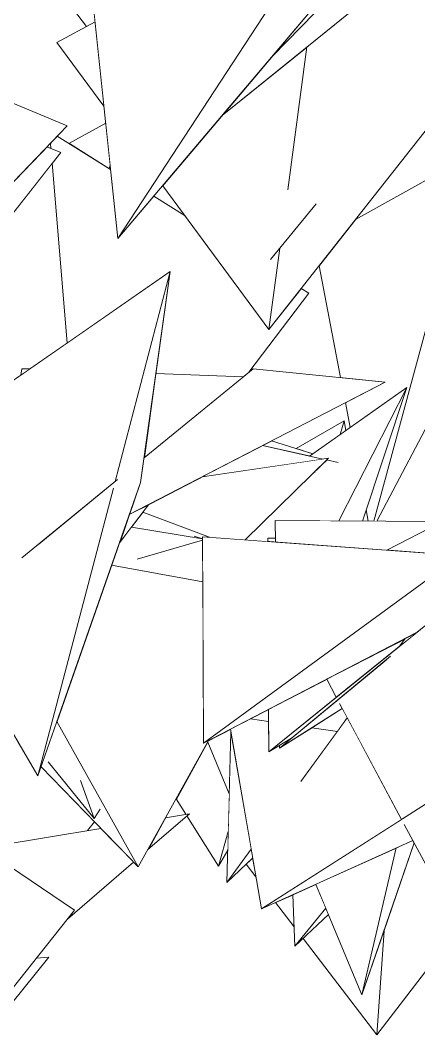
# Model space of a CAD drawing. Header units: millimetres. Extents: x -9413 to 8527, y -300 to 11224.
# Drawn here: x -7529 to -7199, y 4695 to 5535 of the extents above; entities that cross this region are included whole.
import ezdxf

# ---------------------------------------------------------------- set-up
doc = ezdxf.new("R2010")
doc.units = ezdxf.units.MM
doc.header["$MEASUREMENT"] = 0
doc.linetypes.add('Wipeout_Contour', pattern=[1000, 0, -1000])
doc.layers.add('Interior - Furniture', color=7, linetype='Continuous')
doc.layers.add('Interior - Furniture _Pen_No__4', color=7, linetype='Continuous', lineweight=20, true_color=0x029e21)

# ---------------------------------------------------------------- blocks, each defined once
blk = doc.blocks.new('Section Elem_40_6')
at = {"color": 254, "linetype": 'Wipeout_Contour', "lineweight": 0, "ltscale": 37244.661703}
blk.add_wipeout([(-7496.5, 5559.04), (-7474.52, 5530.07), (-7467.33, 5533.93), (-7471.19, 5570.49)], dxfattribs=at).dxf.layer = 'Interior - Furniture'
at = {"color": 254, "linetype": 'Wipeout_Contour', "lineweight": 0, "ltscale": 36917.342867}
blk.add_wipeout([(-7488.97, 5433.16), (-7455.72, 5412.41), (-7454.78, 5415.1), (-7458.47, 5450.06)], dxfattribs=at).dxf.layer = 'Interior - Furniture'
at = {"color": 254, "linetype": 'Wipeout_Contour', "lineweight": 0, "ltscale": 27201.009612}
blk.add_wipeout([(-7307.56, 5394.76), (-7321.84, 5336.92), (-7284.19, 5382.86)], dxfattribs=at).dxf.layer = 'Interior - Furniture'
at = {"color": 254, "linetype": 'Wipeout_Contour', "lineweight": 0, "ltscale": 35512.388499}
blk.add_wipeout([(-7317.93, 5120.67), (-7317.59, 5102.8), (-7225.53, 5096.14), (-7179.45, 5119.77)], dxfattribs=at).dxf.layer = 'Interior - Furniture'
at = {"color": 254, "linetype": 'Wipeout_Contour', "lineweight": 0, "ltscale": 52081.745003}
blk.add_wipeout([(-7078.53, 4958.99), (-7329.3, 4798.76), (-7203.83, 4855.58), (-7210.93, 4868.85), (-7104.85, 4931.95), (-7077.76, 4955.86)], dxfattribs=at).dxf.layer = 'Interior - Furniture'
at = {"color": 254, "linetype": 'Wipeout_Contour', "lineweight": 0, "ltscale": 26588.810597}
blk.add_wipeout([(-7423.55, 4847.93), (-7389.13, 4877.65), (-7408.8, 4874.39)], dxfattribs=at).dxf.layer = 'Interior - Furniture'
at = {"color": 254, "linetype": 'Wipeout_Contour', "lineweight": 0, "ltscale": 44542.925836}
blk.add_wipeout([(-7560.7, 4849.25), (-7484.4, 4797.65), (-7490.15, 4790.41), (-7435.49, 4837.62), (-7462.54, 4865.5)], dxfattribs=at).dxf.layer = 'Interior - Furniture'
at = {"color": 254, "linetype": 'Wipeout_Contour', "lineweight": 0, "ltscale": 99782.065216}
blk.add_wipeout([(-7314.07, 5346.4), (-7323.14, 5278.96), (-7147.46, 5502.03), (-7148.22, 5501.79), (-7139.02, 5519.71), (-7205.69, 5577.36), (-7234.09, 5538.82), (-7239.41, 5555.39), (-7291.64, 5513.16), (-7307.56, 5394.76), (-7284.19, 5382.86)], dxfattribs=at).dxf.layer = 'Interior - Furniture'
at = {"color": 254, "linetype": 'Wipeout_Contour', "lineweight": 0, "ltscale": 27851.503665}
blk.add_wipeout([(-7499.04, 5516.9), (-7459.95, 5464.02), (-7467.33, 5533.93)], dxfattribs=at).dxf.layer = 'Interior - Furniture'
at = {"color": 254, "linetype": 'Wipeout_Contour', "lineweight": 0, "ltscale": 27638.709836}
blk.add_wipeout([(-7454.78, 5415.1), (-7455.72, 5412.41), (-7454.41, 5411.59)], dxfattribs=at).dxf.layer = 'Interior - Furniture'
at = {"color": 254, "linetype": 'Wipeout_Contour', "lineweight": 0, "ltscale": 35698.742322}
blk.add_wipeout([(-7323.97, 5106.03), (-7323.96, 5103.26), (-7317.59, 5102.8), (-7317.64, 5105.89)], dxfattribs=at).dxf.layer = 'Interior - Furniture'
at = {"color": 254, "linetype": 'Wipeout_Contour', "lineweight": 0, "ltscale": 105659.025876}
blk.add_wipeout([(-7338.53, 4956.3), (-7355.13, 4947.7), (-7329.3, 4798.76), (-7213.15, 4872.98), (-7246.67, 4935.6), (-7296.7, 4904.47), (-7266.44, 4945.83), (-7287.64, 4948.91), (-7314.34, 4932.1), (-7314.38, 4934.39), (-7323.34, 4929.03), (-7323.43, 4954.11)], dxfattribs=at).dxf.layer = 'Interior - Furniture'
at = {"color": 254, "linetype": 'Wipeout_Contour', "lineweight": 0, "ltscale": 63705.153064}
blk.add_wipeout([(-7361.87, 5456.37), (-7411.22, 5398.11), (-7323.14, 5278.96), (-7314.07, 5346.4), (-7321.84, 5336.92), (-7307.56, 5394.76), (-7291.64, 5513.16)], dxfattribs=at).dxf.layer = 'Interior - Furniture'
at = {"color": 254, "linetype": 'Wipeout_Contour', "lineweight": 0, "ltscale": 44001.922982}
blk.add_wipeout([(-7222.71, 5008.09), (-7314.34, 4932.1), (-7262.32, 4964.85), (-7264.58, 4969.07), (-7241.88, 4985.19)], dxfattribs=at).dxf.layer = 'Interior - Furniture'
at = {"color": 254, "linetype": 'Wipeout_Contour', "lineweight": 0, "ltscale": 34721.1136}
blk.add_wipeout([(-7246.05, 4727.65), (-7202.69, 4853.44), (-7203.83, 4855.58), (-7217.57, 4849.36)], dxfattribs=at).dxf.layer = 'Interior - Furniture'
at = {"color": 254, "linetype": 'Wipeout_Contour', "lineweight": 0, "ltscale": 26381.713957}
blk.add_wipeout([(-7337.87, 4848.18), (-7357.95, 4820.74), (-7336.63, 4841)], dxfattribs=at).dxf.layer = 'Interior - Furniture'
at = {"color": 254, "linetype": 'Wipeout_Contour', "lineweight": 0, "ltscale": 26229.291798}
blk.add_wipeout([(-7303.28, 4810.55), (-7317.64, 4804.04), (-7302.3, 4784.06)], dxfattribs=at).dxf.layer = 'Interior - Furniture'
at = {"color": 254, "linetype": 'Wipeout_Contour', "lineweight": 0, "ltscale": 36595.410649}
blk.add_wipeout([(-7361.87, 5456.37), (-7239.41, 5555.39), (-7247.39, 5580.24), (-7320.21, 5505.54)], dxfattribs=at).dxf.layer = 'Interior - Furniture'
at = {"color": 254, "linetype": 'Wipeout_Contour', "lineweight": 0, "ltscale": 54314.191696}
blk.add_wipeout([(-7514.65, 4909.11), (-7429.6, 5152.23), (-7404.98, 5326.91), (-7450.63, 5152.99), (-7448.65, 5154.61), (-7452.06, 5147.55)], dxfattribs=at).dxf.layer = 'Interior - Furniture'
at = {"color": 254, "linetype": 'Wipeout_Contour', "lineweight": 0, "ltscale": 26453.574154}
blk.add_wipeout([(-7354.7, 4945.18), (-7357.95, 4820.74), (-7337.87, 4848.18)], dxfattribs=at).dxf.layer = 'Interior - Furniture'
at = {"color": 254, "linetype": 'Wipeout_Contour', "lineweight": 0, "ltscale": 26462.70437}
blk.add_wipeout([(-7314.38, 4934.39), (-7314.34, 4932.1), (-7304.33, 4940.4)], dxfattribs=at).dxf.layer = 'Interior - Furniture'
at = {"color": 254, "linetype": 'Wipeout_Contour', "lineweight": 0, "ltscale": 26081.633631}
blk.add_wipeout([(-7284.28, 4819.15), (-7246.05, 4727.65), (-7217.57, 4849.36)], dxfattribs=at).dxf.layer = 'Interior - Furniture'
at = {"color": 254, "linetype": 'Wipeout_Contour', "lineweight": 0, "ltscale": 27460.747889}
blk.add_wipeout([(-7320.21, 5505.54), (-7247.39, 5580.24), (-7250.01, 5588.41)], dxfattribs=at).dxf.layer = 'Interior - Furniture'
at = {"color": 254, "linetype": 'Wipeout_Contour', "lineweight": 0, "ltscale": 54531.242138}
blk.add_wipeout([(-7404.98, 5326.91), (-7657.41, 5152.23), (-7514.65, 4909.11), (-7452.06, 5147.55), (-7527.86, 5089.93), (-7450.63, 5152.99)], dxfattribs=at).dxf.layer = 'Interior - Furniture'
at = {"color": 254, "linetype": 'Wipeout_Contour', "lineweight": 0, "ltscale": 61467.206095}
blk.add_wipeout([(-7121.45, 5091.8), (-7323.34, 4929.03), (-7304.33, 4940.4), (-7222.71, 5008.09), (-7241.88, 4985.19), (-7115.35, 5071.98), (-7133.81, 5062.41)], dxfattribs=at).dxf.layer = 'Interior - Furniture'
at = {"color": 254, "linetype": 'Wipeout_Contour', "lineweight": 0, "ltscale": 26360.501983}
blk.add_wipeout([(-7342.04, 4835.85), (-7333.9, 4825.23), (-7336.63, 4841)], dxfattribs=at).dxf.layer = 'Interior - Furniture'
at = {"color": 254, "linetype": 'Wipeout_Contour', "lineweight": 0, "ltscale": 43371.926491}
blk.add_wipeout([(-7294.89, 4774.4), (-7233.62, 4694.55), (-7227.75, 4780.74), (-7246.05, 4727.65), (-7273.87, 4794.23)], dxfattribs=at).dxf.layer = 'Interior - Furniture'
at = {"layer": 'Interior - Furniture _Pen_No__4', "linetype": 'Continuous'}
blk.add_line((-7333.9, 4825.23), (-7342.04, 4835.85), dxfattribs=at)
at = {"color": 254, "linetype": 'Wipeout_Contour', "lineweight": 0, "ltscale": 27519.79238}
blk.add_wipeout([(-7527.96, 5246.46), (-7528.97, 5241.11), (-7521.58, 5246.22)], dxfattribs=at).dxf.layer = 'Interior - Furniture'
at = {"color": 254, "linetype": 'Wipeout_Contour', "lineweight": 0, "ltscale": 105069.278003}
blk.add_wipeout([(-7004.25, 5209.58), (-7225.53, 5096.14), (-7164.68, 5091.74), (-7143.58, 5107.18), (-7115.83, 5096.71), (-7108.71, 5102.62), (-7118.04, 5118.04), (-7094.62, 5116.73), (-7085.44, 5141.46), (-7072.29, 5120.26), (-7056.97, 5119.82), (-7035.9, 5128.42)], dxfattribs=at).dxf.layer = 'Interior - Furniture'
at = {"color": 254, "linetype": 'Wipeout_Contour', "lineweight": 0, "ltscale": 27203.077391}
blk.add_wipeout([(-7527.86, 5089.93), (-7452.06, 5147.55), (-7448.65, 5154.61)], dxfattribs=at).dxf.layer = 'Interior - Furniture'
at = {"color": 254, "linetype": 'Wipeout_Contour', "lineweight": 0, "ltscale": 35141.479316}
blk.add_wipeout([(-7210.09, 5022.87), (-7214.6, 5016.7), (-7203.9, 5025.33), (-7202.08, 5027.02)], dxfattribs=at).dxf.layer = 'Interior - Furniture'
at = {"color": 254, "linetype": 'Wipeout_Contour', "lineweight": 0, "ltscale": 35303.258832}
blk.add_wipeout([(-7323.46, 4964.11), (-7323.34, 4929.03), (-7267.32, 4974.19), (-7275.29, 4989.08)], dxfattribs=at).dxf.layer = 'Interior - Furniture'
at = {"color": 254, "linetype": 'Wipeout_Contour', "lineweight": 0, "ltscale": 25967.74801}
blk.add_wipeout([(-7104.85, 4931.95), (-7210.93, 4868.85), (-7166.79, 4786.39)], dxfattribs=at).dxf.layer = 'Interior - Furniture'
at = {"color": 254, "linetype": 'Wipeout_Contour', "lineweight": 0, "ltscale": 53859.019461}
blk.add_wipeout([(-7662.45, 4694.51), (-7670.89, 4563.13), (-7484.4, 4797.65), (-7648.7, 4908.76), (-7660.63, 4722.97), (-7636.52, 4707.14)], dxfattribs=at).dxf.layer = 'Interior - Furniture'
at = {"color": 254, "linetype": 'Wipeout_Contour', "lineweight": 0, "ltscale": 26149.218377}
blk.add_wipeout([(-7301.71, 4767.98), (-7273.87, 4794.23), (-7276.05, 4799.44)], dxfattribs=at).dxf.layer = 'Interior - Furniture'
at = {"color": 254, "linetype": 'Wipeout_Contour', "lineweight": 0, "ltscale": 111893.002956}
blk.add_wipeout([(-7637.5, 5378.11), (-7686.71, 5243.44), (-7490.44, 5447.74), (-7592.11, 5490.03), (-7600.75, 5478.7), (-7618.08, 5431.27), (-7574.89, 5429.37), (-7557.1, 5442.2), (-7563.05, 5433.16), (-7568.55, 5429.09), (-7567.39, 5429.04), (-7573.48, 5425.45)], dxfattribs=at).dxf.layer = 'Interior - Furniture'
at = {"color": 254, "linetype": 'Wipeout_Contour', "lineweight": 0, "ltscale": 45067.820762}
blk.add_wipeout([(-7429.6, 5152.23), (-7438.93, 5125.55), (-7226.83, 5235.38), (-7336.16, 5246.46), (-7426.74, 5172.49)], dxfattribs=at).dxf.layer = 'Interior - Furniture'
at = {"color": 254, "linetype": 'Wipeout_Contour', "lineweight": 0, "ltscale": 26349.41697}
blk.add_wipeout([(-7202.08, 5027.02), (-7203.9, 5025.33), (-7201.29, 5027.43)], dxfattribs=at).dxf.layer = 'Interior - Furniture'
at = {"color": 254, "linetype": 'Wipeout_Contour', "lineweight": 0, "ltscale": 35202.925537}
blk.add_wipeout([(-7210.09, 5022.87), (-7275.29, 4989.08), (-7267.32, 4974.19), (-7214.6, 5016.7)], dxfattribs=at).dxf.layer = 'Interior - Furniture'
at = {"color": 254, "linetype": 'Wipeout_Contour', "lineweight": 0, "ltscale": 26544.756748}
blk.add_wipeout([(-7323.46, 4964.11), (-7338.53, 4956.3), (-7323.43, 4954.11)], dxfattribs=at).dxf.layer = 'Interior - Furniture'
at = {"color": 254, "linetype": 'Wipeout_Contour', "lineweight": 0, "ltscale": 89884.2961}
blk.add_wipeout([(-7590.69, 4869.53), (-7560.7, 4849.25), (-7473.52, 4863.68), (-7467.77, 4870.89), (-7512.06, 4916.53), (-7514.65, 4909.11), (-7529.67, 4934.68), (-7543.86, 4949.31), (-7562.19, 4953.36), (-7567.19, 4930.93)], dxfattribs=at).dxf.layer = 'Interior - Furniture'
at = {"color": 254, "linetype": 'Wipeout_Contour', "lineweight": 0, "ltscale": 26349.312412}
blk.add_wipeout([(-7296.7, 4904.47), (-7246.67, 4935.6), (-7258.18, 4957.12)], dxfattribs=at).dxf.layer = 'Interior - Furniture'
at = {"color": 254, "linetype": 'Wipeout_Contour', "lineweight": 0, "ltscale": 34916.386618}
blk.add_wipeout([(-7303.28, 4810.55), (-7301.71, 4767.98), (-7276.05, 4799.44), (-7284.28, 4819.15)], dxfattribs=at).dxf.layer = 'Interior - Furniture'
at = {"color": 254, "linetype": 'Wipeout_Contour', "lineweight": 0, "ltscale": 35617.69624}
blk.add_wipeout([(-7647.82, 4592.14), (-7644.17, 4586.32), (-7505.77, 4758.91), (-7516.02, 4757.88)], dxfattribs=at).dxf.layer = 'Interior - Furniture'
at = {"layer": 'Interior - Furniture _Pen_No__4', "linetype": 'Continuous'}
for p, q in [((-7490.44, 5447.74), (-7592.11, 5490.03)), ((-7514.65, 4909.11), (-7657.41, 5152.23)), ((-7246.05, 4727.65), (-7284.28, 4819.15)), ((-7301.71, 4767.98), (-7303.28, 4810.55)), ((-7302.3, 4784.06), (-7317.64, 4804.04)), ((-7670.89, 4563.13), (-7484.4, 4797.65)), ((-7301.71, 4767.98), (-7276.05, 4799.44)), ((-7273.87, 4794.23), (-7301.71, 4767.98)), ((-7644.17, 4586.32), (-7505.77, 4758.91)), ((-7505.77, 4758.91), (-7516.02, 4757.88))]:
    blk.add_line(p, q, dxfattribs=at)
at = {"color": 254, "linetype": 'Wipeout_Contour', "lineweight": 0, "ltscale": 55646.84129}
blk.add_wipeout([(-7673.1, 5243.58), (-7674.35, 5244.84), (-7671.57, 5202.03), (-7495.83, 5425.63), (-7507.19, 5430.31), (-7531.29, 5405.23)], dxfattribs=at).dxf.layer = 'Interior - Furniture'
at = {"color": 254, "linetype": 'Wipeout_Contour', "lineweight": 0, "ltscale": 62362.905998}
blk.add_wipeout([(-7236.28, 5120.14), (-7233.77, 5120.12), (-7133.89, 5309.62), (-7158.47, 5347.23), (-7117.87, 5373.13), (-7117.17, 5408.84), (-7173.64, 5351.11)], dxfattribs=at).dxf.layer = 'Interior - Furniture'
at = {"color": 254, "linetype": 'Wipeout_Contour', "lineweight": 0, "ltscale": 27154.919648}
blk.add_wipeout([(-7416.9, 5242.37), (-7426.74, 5172.49), (-7344.43, 5239.7)], dxfattribs=at).dxf.layer = 'Interior - Furniture'
at = {"color": 254, "linetype": 'Wipeout_Contour', "lineweight": 0, "ltscale": 35697.894233}
blk.add_wipeout([(-7285.99, 5160.41), (-7284.8, 5160.68), (-7265.83, 5168.74), (-7275.33, 5170.87)], dxfattribs=at).dxf.layer = 'Interior - Furniture'
at = {"color": 254, "linetype": 'Wipeout_Contour', "lineweight": 0, "ltscale": 27086.408989}
blk.add_wipeout([(-7438.93, 5125.55), (-7447.15, 5102.06), (-7423.1, 5133.75)], dxfattribs=at).dxf.layer = 'Interior - Furniture'
at = {"color": 254, "linetype": 'Wipeout_Contour', "lineweight": 0, "ltscale": 35186.077998}
blk.add_wipeout([(-7287.64, 4948.91), (-7266.44, 4945.83), (-7258.18, 4957.12), (-7262.32, 4964.85)], dxfattribs=at).dxf.layer = 'Interior - Furniture'
at = {"color": 254, "linetype": 'Wipeout_Contour', "lineweight": 0, "ltscale": 26837.52595}
blk.add_wipeout([(-7468.06, 4873.58), (-7479.49, 4905.21), (-7506.08, 4920.61)], dxfattribs=at).dxf.layer = 'Interior - Furniture'
at = {"color": 254, "linetype": 'Wipeout_Contour', "lineweight": 0, "ltscale": 155465.339741}
blk.add_wipeout([(-7498.65, 5439.2), (-7504.25, 5433.37), (-7503.88, 5428.94), (-7495.83, 5425.63), (-7502.85, 5416.7), (-7490.32, 5267.85), (-7404.98, 5326.91), (-7416.9, 5242.37), (-7344.43, 5239.7), (-7339.77, 5243.51), (-7290.05, 5309), (-7296.37, 5312.95), (-7323.14, 5278.96), (-7392.72, 5373.09), (-7418.69, 5389.3), (-7448.35, 5354.28), (-7454.41, 5411.59)], dxfattribs=at).dxf.layer = 'Interior - Furniture'
at = {"color": 254, "linetype": 'Wipeout_Contour', "lineweight": 0, "ltscale": 35896.379309}
blk.add_wipeout([(-7328.4, 5182.79), (-7378.58, 5156.8), (-7362.5, 5159.18), (-7278.56, 5171.59)], dxfattribs=at).dxf.layer = 'Interior - Furniture'
at = {"color": 254, "linetype": 'Wipeout_Contour', "lineweight": 0, "ltscale": 96342.275099}
blk.add_wipeout([(-7377.29, 4936.22), (-7201.29, 5027.43), (-7121.45, 5091.8), (-7133.81, 5062.41), (-7105.1, 5077.29), (-7102.71, 5078.79), (-7103.07, 5079.4), (-7100.99, 5079.88), (-7096.62, 5082.63), (-7101.97, 5091.49), (-7143.58, 5107.18)], dxfattribs=at).dxf.layer = 'Interior - Furniture'
at = {"color": 254, "linetype": 'Wipeout_Contour', "lineweight": 0, "ltscale": 26780.011487}
blk.add_wipeout([(-7463.21, 4881.51), (-7479.49, 4905.21), (-7468.06, 4873.58)], dxfattribs=at).dxf.layer = 'Interior - Furniture'
at = {"layer": 'Interior - Furniture _Pen_No__4', "linetype": 'Continuous'}
for p, q in [((-7314.07, 5346.4), (-7323.14, 5278.96)), ((-7290.05, 5309), (-7296.37, 5312.95)), ((-7339.77, 5243.51), (-7290.05, 5309)), ((-7416.9, 5242.37), (-7344.43, 5239.7))]:
    blk.add_line(p, q, dxfattribs=at)
at = {"color": 254, "linetype": 'Wipeout_Contour', "lineweight": 0, "ltscale": 116156.452365}
blk.add_wipeout([(-7281.63, 5331.67), (-7263.78, 5239.12), (-7226.83, 5235.38), (-7259.77, 5218.32), (-7255.81, 5197.78), (-7208.93, 5230.81), (-7242.62, 5129.42), (-7240.84, 5120.17), (-7236.28, 5120.14), (-7173.64, 5351.11), (-7117.17, 5408.84), (-7116.45, 5445.15), (-7251.44, 5370)], dxfattribs=at).dxf.layer = 'Interior - Furniture'
at = {"color": 254, "linetype": 'Wipeout_Contour', "lineweight": 0, "ltscale": 27792.090512}
blk.add_wipeout([(-7507.19, 5430.31), (-7503.88, 5428.94), (-7504.25, 5433.37)], dxfattribs=at).dxf.layer = 'Interior - Furniture'
at = {"color": 254, "linetype": 'Wipeout_Contour', "lineweight": 0, "ltscale": 92156.265092}
blk.add_wipeout([(-7548.92, 5358.09), (-7624.4, 5262.05), (-7580.5, 5205.45), (-7528.97, 5241.11), (-7527.96, 5246.46), (-7521.58, 5246.22), (-7490.32, 5267.85), (-7502.85, 5416.7), (-7543.83, 5364.56), (-7537.2, 5364.12)], dxfattribs=at).dxf.layer = 'Interior - Furniture'
at = {"color": 254, "linetype": 'Wipeout_Contour', "lineweight": 0, "ltscale": 35824.992573}
blk.add_wipeout([(-7328.4, 5182.79), (-7289.5, 5174.05), (-7286.72, 5176.01), (-7320.9, 5186.67)], dxfattribs=at).dxf.layer = 'Interior - Furniture'
at = {"color": 254, "linetype": 'Wipeout_Contour', "lineweight": 0, "ltscale": 26639.235297}
blk.add_wipeout([(-7164.68, 5091.74), (-7378.15, 5107.18), (-7377.29, 4936.22)], dxfattribs=at).dxf.layer = 'Interior - Furniture'
at = {"layer": 'Interior - Furniture _Pen_No__4', "linetype": 'Continuous'}
for p, q in [((-7686.71, 5243.44), (-7490.44, 5447.74)), ((-7504.25, 5433.37), (-7503.88, 5428.94)), ((-7671.57, 5202.03), (-7495.83, 5425.63)), ((-7495.83, 5425.63), (-7507.19, 5430.31)), ((-7502.85, 5416.7), (-7490.32, 5267.85)), ((-7263.78, 5239.12), (-7281.63, 5331.67)), ((-7528.97, 5241.11), (-7527.96, 5246.46)), ((-7527.96, 5246.46), (-7521.58, 5246.22)), ((-7336.16, 5246.46), (-7226.83, 5235.38)), ((-7214.6, 5016.7), (-7210.09, 5022.87)), ((-7267.32, 4974.19), (-7275.29, 4989.08)), ((-7323.34, 4929.03), (-7323.46, 4964.11)), ((-7262.32, 4964.85), (-7314.34, 4932.1)), ((-7338.53, 4956.3), (-7323.43, 4954.11)), ((-7296.71, 4904.46), (-7258.18, 4957.12)), ((-7287.64, 4948.91), (-7266.44, 4945.83)), ((-7304.33, 4940.4), (-7323.34, 4929.03)), ((-7314.34, 4932.1), (-7314.38, 4934.39))]:
    blk.add_line(p, q, dxfattribs=at)
at = {"color": 254, "linetype": 'Wipeout_Contour', "lineweight": 0, "ltscale": 55046.677212}
blk.add_wipeout([(-7298.68, 5583.27), (-7448.35, 5354.28), (-7250.01, 5588.41), (-7255.74, 5606.27), (-7289.06, 5564.58), (-7297.15, 5584.36)], dxfattribs=at).dxf.layer = 'Interior - Furniture'
at = {"color": 254, "linetype": 'Wipeout_Contour', "lineweight": 0, "ltscale": 26666.931434}
blk.add_wipeout([(-7265.35, 5120.33), (-7245.69, 5120.2), (-7208.93, 5230.81)], dxfattribs=at).dxf.layer = 'Interior - Furniture'
at = {"color": 254, "linetype": 'Wipeout_Contour', "lineweight": 0, "ltscale": 54028.431881}
blk.add_wipeout([(-7451.43, 5089.82), (-7432.29, 5088.7), (-7378.14, 5104.35), (-7378.14, 5105.35), (-7437.22, 5115.14), (-7447.15, 5102.06)], dxfattribs=at).dxf.layer = 'Interior - Furniture'
at = {"color": 254, "linetype": 'Wipeout_Contour', "lineweight": 0, "ltscale": 44311.636441}
blk.add_wipeout([(-7373.96, 4936.9), (-7356.03, 4894.26), (-7354.7, 4945.18), (-7355.13, 4947.7), (-7373.14, 4938.36)], dxfattribs=at).dxf.layer = 'Interior - Furniture'
at = {"color": 254, "linetype": 'Wipeout_Contour', "lineweight": 0, "ltscale": 77650.075752}
blk.add_wipeout([(-7227.75, 4780.74), (-7233.62, 4694.55), (-7050.84, 4932.73), (-7057, 4938.34), (-7069.22, 4921.44), (-7068.12, 4917.04), (-7074.47, 4914.17), (-7166.79, 4786.39), (-7202.69, 4853.44)], dxfattribs=at).dxf.layer = 'Interior - Furniture'
at = {"layer": 'Interior - Furniture _Pen_No__4', "linetype": 'Continuous'}
for p, q in [((-7251.44, 5370), (-7116.45, 5445.15)), ((-7323.34, 4929.03), (-7121.34, 5091.89)), ((-7314.34, 4932.1), (-7222.4, 5008.34)), ((-7213.15, 4872.98), (-7264.58, 4969.08)), ((-7329.3, 4798.76), (-7078.53, 4958.99)), ((-7233.62, 4694.55), (-7050.84, 4932.73)), ((-7166.79, 4786.39), (-7210.93, 4868.85)), ((-7203.83, 4855.58), (-7329.3, 4798.76)), ((-7202.69, 4853.44), (-7246.05, 4727.65)), ((-7246.05, 4727.65), (-7217.57, 4849.36)), ((-7227.75, 4780.74), (-7233.62, 4694.55)), ((-7233.62, 4694.55), (-7294.89, 4774.4))]:
    blk.add_line(p, q, dxfattribs=at)
at = {"color": 254, "linetype": 'Wipeout_Contour', "lineweight": 0, "ltscale": 46109.409827}
blk.add_wipeout([(-7314.83, 5627.63), (-7472.54, 5583.27), (-7448.35, 5354.28), (-7298.68, 5583.27), (-7297.15, 5584.36)], dxfattribs=at).dxf.layer = 'Interior - Furniture'
at = {"color": 254, "linetype": 'Wipeout_Contour', "lineweight": 0, "ltscale": 124936.35173}
blk.add_wipeout([(-7285.99, 5160.41), (-7342.84, 5104.62), (-7323.96, 5103.26), (-7323.97, 5106.03), (-7317.64, 5105.89), (-7317.93, 5120.67), (-7265.35, 5120.33), (-7208.93, 5230.81), (-7289.5, 5174.05), (-7278.56, 5171.59), (-7273.89, 5172.28), (-7275.33, 5170.87), (-7265.83, 5168.74), (-7284.8, 5160.68)], dxfattribs=at).dxf.layer = 'Interior - Furniture'
at = {"color": 254, "linetype": 'Wipeout_Contour', "lineweight": 0, "ltscale": 35904.489489}
blk.add_wipeout([(-7387.03, 5106.83), (-7378.14, 5105.35), (-7378.14, 5105.6), (-7385.24, 5107.54)], dxfattribs=at).dxf.layer = 'Interior - Furniture'
at = {"color": 254, "linetype": 'Wipeout_Contour', "lineweight": 0, "ltscale": 70772.006637}
blk.add_wipeout([(-7373.96, 4936.9), (-7400.1, 4890.01), (-7392.01, 4877.17), (-7389.13, 4877.65), (-7391.19, 4875.87), (-7364.92, 4834.17), (-7356.85, 4862.81), (-7356.03, 4894.26)], dxfattribs=at).dxf.layer = 'Interior - Furniture'
at = {"layer": 'Interior - Furniture _Pen_No__4', "linetype": 'Continuous'}
for p, q in [((-7448.35, 5354.28), (-7472.54, 5583.27)), ((-7250.01, 5588.41), (-7448.35, 5354.28)), ((-7448.35, 5354.28), (-7298.68, 5583.27)), ((-7247.39, 5580.24), (-7320.21, 5505.54)), ((-7474.52, 5530.07), (-7496.5, 5559.04)), ((-7361.87, 5456.37), (-7239.41, 5555.39)), ((-7499.04, 5516.9), (-7467.33, 5533.93)), ((-7459.95, 5464.02), (-7499.04, 5516.9)), ((-7291.64, 5513.16), (-7307.59, 5394.57)), ((-7323.14, 5278.96), (-7147.46, 5502.03)), ((-7488.97, 5433.16), (-7458.47, 5450.06)), ((-7454.41, 5411.59), (-7498.65, 5439.2)), ((-7454.78, 5415.1), (-7455.72, 5412.41)), ((-7323.14, 5278.96), (-7411.22, 5398.11)), ((-7392.72, 5373.09), (-7418.69, 5389.3)), ((-7321.87, 5336.88), (-7284.07, 5383.01)), ((-7236.28, 5120.14), (-7173.64, 5351.11)), ((-7133.89, 5309.62), (-7233.77, 5120.12)), ((-7225.53, 5096.14), (-7004.25, 5209.58))]:
    blk.add_line(p, q, dxfattribs=at)
at = {"color": 254, "linetype": 'Wipeout_Contour', "lineweight": 0, "ltscale": 35751.247161}
blk.add_wipeout([(-7300.49, 5180.3), (-7286.72, 5176.01), (-7264.03, 5191.99), (-7260.85, 5203.29)], dxfattribs=at).dxf.layer = 'Interior - Furniture'
at = {"color": 254, "linetype": 'Wipeout_Contour', "lineweight": 0, "ltscale": 26616.384317}
blk.add_wipeout([(-7245.35, 5121.22), (-7245.69, 5120.2), (-7245.15, 5120.2)], dxfattribs=at).dxf.layer = 'Interior - Furniture'
at = {"color": 254, "linetype": 'Wipeout_Contour', "lineweight": 0, "ltscale": 44976.983378}
blk.add_wipeout([(-7453.56, 5083.75), (-7377.96, 5069.79), (-7378.14, 5104.35), (-7432.29, 5088.7), (-7451.43, 5089.82)], dxfattribs=at).dxf.layer = 'Interior - Furniture'
at = {"color": 254, "linetype": 'Wipeout_Contour', "lineweight": 0, "ltscale": 26439.417978}
blk.add_wipeout([(-7364.92, 4834.17), (-7357.25, 4847.41), (-7356.85, 4862.81)], dxfattribs=at).dxf.layer = 'Interior - Furniture'
at = {"layer": 'Interior - Furniture _Pen_No__4', "linetype": 'Continuous'}
for p, q in [((-7208.93, 5230.81), (-7245.69, 5120.2)), ((-7528.01, 5089.81), (-7448.64, 5154.61)), ((-7240.84, 5120.17), (-7242.62, 5129.42)), ((-7245.15, 5120.2), (-7245.35, 5121.22)), ((-7357.95, 4820.74), (-7354.7, 4945.18)), ((-7329.3, 4798.76), (-7355.13, 4947.7)), ((-7356.85, 4862.81), (-7364.92, 4834.17)), ((-7364.92, 4834.17), (-7357.25, 4847.41)), ((-7357.95, 4820.74), (-7337.87, 4848.18)), ((-7336.63, 4841), (-7357.95, 4820.74))]:
    blk.add_line(p, q, dxfattribs=at)
at = {"color": 254, "linetype": 'Wipeout_Contour', "lineweight": 0, "ltscale": 26788.42391}
blk.add_wipeout([(-7264.03, 5191.99), (-7259.34, 5195.3), (-7260.85, 5203.29)], dxfattribs=at).dxf.layer = 'Interior - Furniture'
at = {"color": 254, "linetype": 'Wipeout_Contour', "lineweight": 0, "ltscale": 62925.895301}
blk.add_wipeout([(-7437.22, 5115.14), (-7387.03, 5106.83), (-7385.24, 5107.54), (-7378.14, 5105.6), (-7378.15, 5107.18), (-7372.42, 5106.76), (-7427.78, 5127.57)], dxfattribs=at).dxf.layer = 'Interior - Furniture'
at = {"color": 254, "linetype": 'Wipeout_Contour', "lineweight": 0, "ltscale": 62479.578199}
blk.add_wipeout([(-7453.56, 5083.75), (-7498.91, 4954.1), (-7431.56, 4833.57), (-7373.14, 4938.36), (-7377.29, 4936.22), (-7377.51, 4979.69), (-7377.96, 5069.79)], dxfattribs=at).dxf.layer = 'Interior - Furniture'
at = {"layer": 'Interior - Furniture _Pen_No__4', "linetype": 'Continuous'}
for p, q in [((-7265.35, 5120.33), (-7208.93, 5230.81)), ((-7255.81, 5197.78), (-7259.77, 5218.32)), ((-7300.49, 5180.3), (-7260.85, 5203.29)), ((-7260.85, 5203.29), (-7264.03, 5191.99)), ((-7259.34, 5195.3), (-7260.85, 5203.29)), ((-7452.06, 5147.56), (-7514.65, 4909.11)), ((-7377.96, 5069.79), (-7453.56, 5083.75)), ((-7201.29, 5027.43), (-7377.29, 4936.22)), ((-7498.91, 4954.1), (-7431.56, 4833.57)), ((-7431.56, 4833.57), (-7373.14, 4938.36)), ((-7356.03, 4894.26), (-7373.96, 4936.9)), ((-7468.06, 4873.58), (-7506.12, 4920.66)), ((-7431.56, 4833.57), (-7512.06, 4916.53)), ((-7484.4, 4797.65), (-7648.7, 4908.76)), ((-7479.5, 4905.25), (-7468.06, 4873.58)), ((-7392.01, 4877.17), (-7400.1, 4890.01)), ((-7468.06, 4873.58), (-7463.21, 4881.51)), ((-7389.13, 4877.65), (-7423.55, 4847.93)), ((-7408.8, 4874.39), (-7389.13, 4877.65)), ((-7364.92, 4834.17), (-7391.19, 4875.87)), ((-7473.52, 4863.68), (-7467.77, 4870.89)), ((-7560.7, 4849.25), (-7462.54, 4865.5)), ((-7435.49, 4837.62), (-7490.15, 4790.41))]:
    blk.add_line(p, q, dxfattribs=at)
at = {"color": 254, "linetype": 'Wipeout_Contour', "lineweight": 0, "ltscale": 53888.861352}
blk.add_wipeout([(-7427.78, 5127.57), (-7372.42, 5106.76), (-7342.84, 5104.62), (-7273.89, 5172.28), (-7378.58, 5156.8), (-7423.1, 5133.75)], dxfattribs=at).dxf.layer = 'Interior - Furniture'
at = {"layer": 'Interior - Furniture _Pen_No__4', "linetype": 'Continuous'}
for p, q in [((-7657.41, 5152.23), (-7404.98, 5326.91)), ((-7404.98, 5326.91), (-7450.63, 5152.99)), ((-7429.6, 5152.23), (-7404.98, 5326.91)), ((-7426.74, 5172.49), (-7336.16, 5246.46)), ((-7226.83, 5235.38), (-7438.93, 5125.55)), ((-7289.5, 5174.05), (-7208.93, 5230.81)), ((-7328.4, 5182.79), (-7278.56, 5171.59)), ((-7320.9, 5186.67), (-7286.72, 5176.01)), ((-7273.89, 5172.28), (-7378.58, 5156.8)), ((-7342.84, 5104.62), (-7273.89, 5172.28)), ((-7275.33, 5170.87), (-7265.8, 5168.73)), ((-7284.72, 5160.69), (-7285.99, 5160.41)), ((-7514.65, 4909.11), (-7429.6, 5152.23)), ((-7447.15, 5102.06), (-7423.1, 5133.75)), ((-7372.42, 5106.76), (-7427.78, 5127.57)), ((-7317.59, 5102.8), (-7317.93, 5120.67)), ((-7317.93, 5120.67), (-7179.45, 5119.77)), ((-7437.22, 5115.14), (-7378.14, 5105.35)), ((-7378.14, 5104.35), (-7432.39, 5088.67)), ((-7385.25, 5107.55), (-7378.14, 5105.6)), ((-7377.29, 4936.22), (-7378.15, 5107.18)), ((-7378.15, 5107.18), (-7164.68, 5091.74)), ((-7377.29, 4936.22), (-7143.58, 5107.18)), ((-7323.96, 5103.26), (-7323.97, 5106.03)), ((-7323.97, 5106.03), (-7317.64, 5105.89))]:
    blk.add_line(p, q, dxfattribs=at)

msp = doc.modelspace()

# ---------------------------------------------------------------- block references
at = {"layer": 'Interior - Furniture'}
msp.add_blockref('Section Elem_40_6', (0, 0), dxfattribs=at)

doc.saveas('drawing.dxf')
